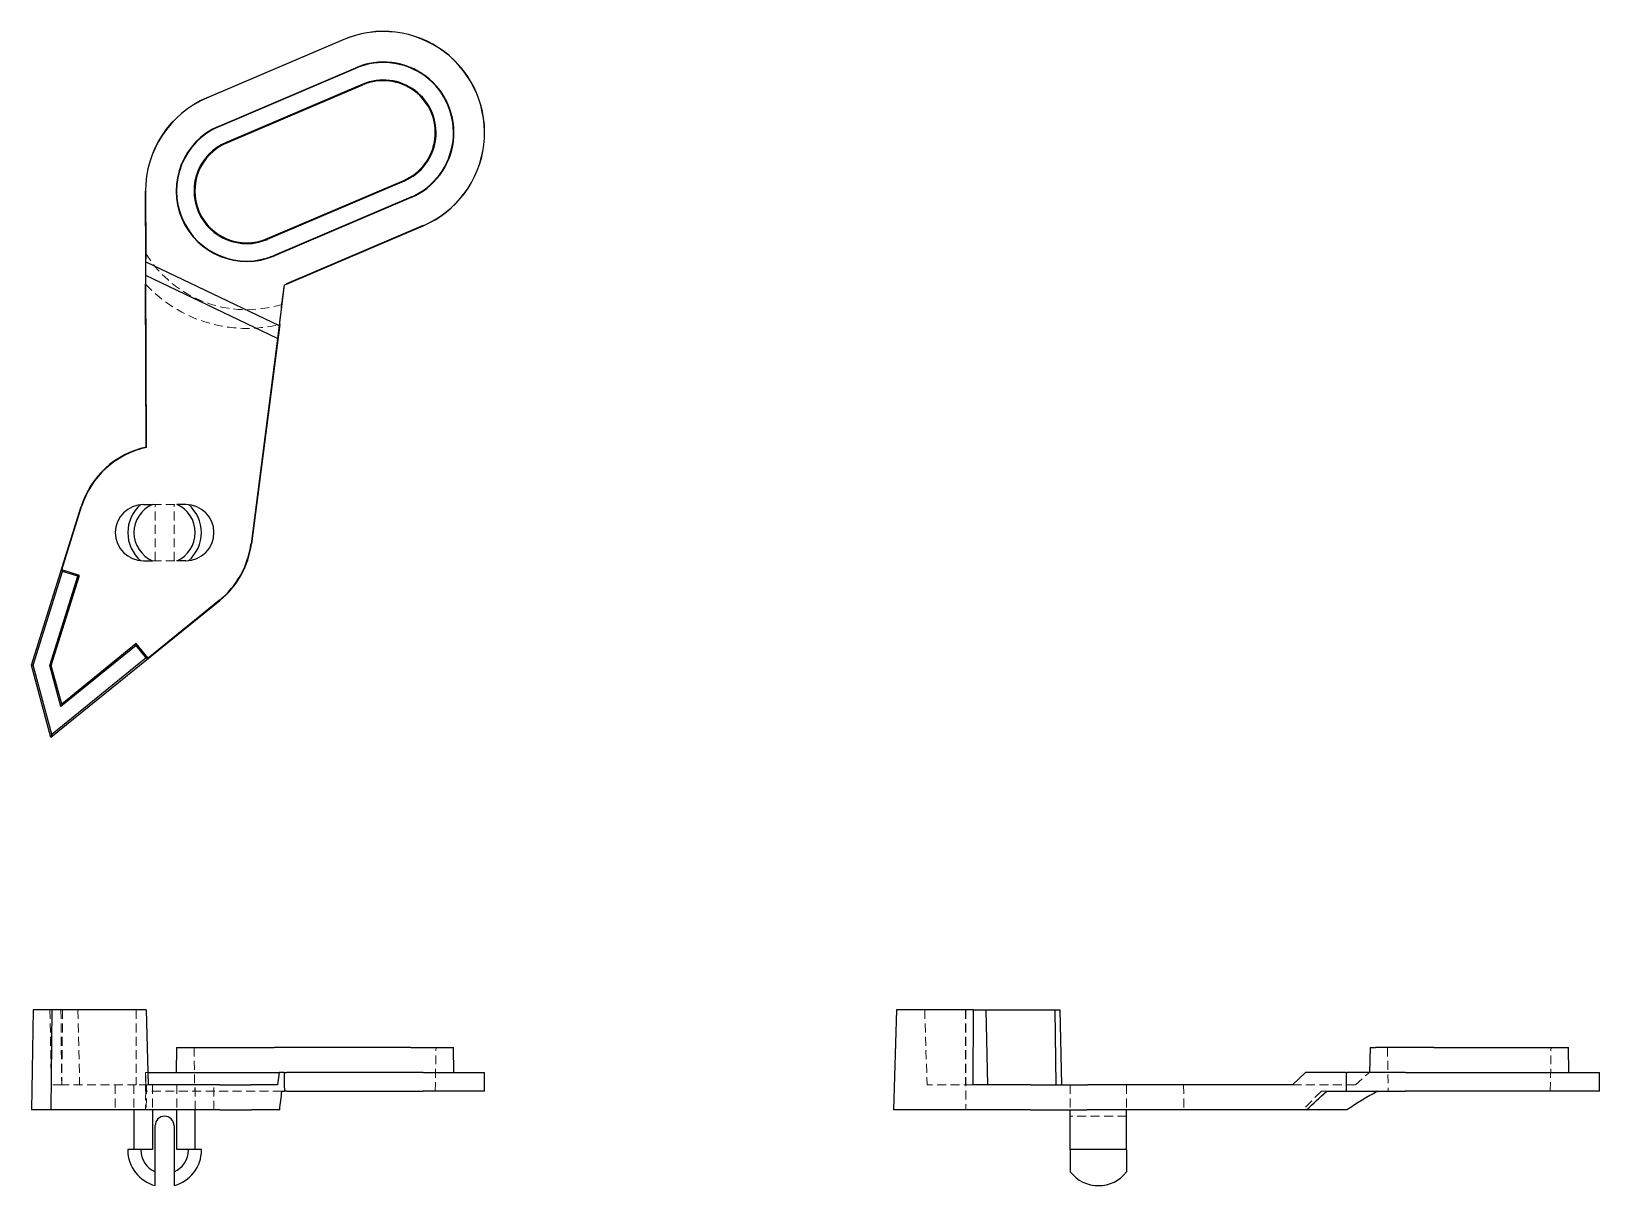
# Model space of a CAD drawing. Header units: millimetres. Extents: x 51 to 273, y 45 to 208.
import ezdxf

# ---------------------------------------------------------------- set-up
doc = ezdxf.new("R2010")
doc.units = ezdxf.units.MM
doc.linetypes.add('HIDDEN', pattern=[1.905, 1.27, -0.635])

msp = doc.modelspace()

# ---------------------------------------------------------------- linework, layer by layer
at = {"color": 7, "linetype": 'Continuous', "lineweight": 25}
for p, q in [((75.77, 198.59), (95.13, 206.85)), ((95.14, 206.84), (75.78, 198.58)), ((77.48, 194.59), (96.84, 202.85)), ((77.5, 194.54), (96.86, 202.79)), ((97.83, 200.52), (78.47, 192.26)), ((78.51, 192.16), (97.87, 200.42)), ((84.28, 178.65), (103.64, 186.9)), ((103.68, 186.81), (84.32, 178.55)), ((67.06, 185.35), (67.1, 176.56)), ((67.12, 175.38), (67.08, 185.35)), ((104.65, 184.53), (85.29, 176.28)), ((104.68, 184.48), (85.32, 176.22)), ((106.38, 180.49), (87.02, 172.23)), ((87.02, 172.22), (106.38, 180.48)), ((67.12, 175.38), (85.98, 166.35)), ((67.13, 173.42), (67.12, 175.38)), ((85.75, 164.5), (67.13, 173.42)), ((67.22, 149.08), (67.13, 173.42)), ((67.16, 149.13), (67.07, 172.22)), ((86.73, 172.11), (85.98, 166.35)), ((86.39, 169.35), (86.74, 172.1)), ((86.73, 172.11), (86.74, 172.1)), ((85.75, 164.5), (82.01, 135.45)), ((86.07, 166.5), (82.07, 135.44)), ((85.98, 166.35), (85.75, 164.5)), ((50.91, 118.26), (57.96, 140.73)), ((55.21, 131.77), (58.02, 140.71)), ((66.77, 141), (68.06, 141)), ((72.79, 141), (71.5, 141)), ((51.16, 118.25), (55.33, 131.54)), ((55.33, 131.54), (55.21, 131.77)), ((57.74, 130.97), (55.21, 131.77)), ((57.51, 130.85), (55.33, 131.54)), ((66.77, 133.04), (68.06, 133.04)), ((72.79, 133.04), (71.5, 133.04)), ((53.54, 118.2), (57.51, 130.85)), ((53.73, 118.2), (57.74, 130.97)), ((57.51, 130.85), (57.74, 130.97)), ((77.58, 127.39), (53.65, 108)), ((77.54, 127.44), (67.44, 119.25)), ((65.74, 121.06), (55.09, 112.42)), ((65.77, 121.32), (55.2, 112.75)), ((65.74, 121.06), (65.77, 121.32)), ((67.18, 119.28), (65.74, 121.06)), ((67.44, 119.25), (65.77, 121.32)), ((51.16, 118.25), (50.91, 118.26)), ((53.65, 108), (50.91, 118.26)), ((53.79, 108.43), (51.16, 118.25)), ((55.09, 112.42), (53.54, 118.2)), ((53.54, 118.2), (53.73, 118.2)), ((55.2, 112.75), (53.73, 118.2)), ((67.18, 119.28), (53.79, 108.43)), ((67.18, 119.28), (67.44, 119.25)), ((55.09, 112.42), (55.2, 112.75)), ((53.79, 108.43), (53.65, 108)), ((51.16, 69.44), (50.91, 55.28)), ((53.79, 69.44), (51.16, 69.44)), ((53.79, 69.44), (53.65, 55.28)), ((67.18, 69.44), (53.79, 69.44)), ((67.18, 69.44), (67.44, 58.82)), ((173.43, 69.44), (173, 55.28)), ((184.28, 69.44), (173.43, 69.44)), ((184.28, 69.44), (184.25, 58.82)), ((184.28, 69.44), (186.06, 69.44)), ((186.06, 69.44), (186.32, 58.82)), ((186.06, 69.44), (195.85, 69.44)), ((195.85, 69.44), (195.97, 58.82)), ((195.85, 69.44), (196.54, 69.44)), ((196.54, 69.44), (196.77, 58.82)), ((71.47, 64.13), (71.41, 60.59)), ((71.47, 64.13), (85.29, 64.13)), ((104.65, 64.13), (85.29, 64.13)), ((104.65, 64.13), (110.68, 64.13)), ((110.75, 60.59), (110.68, 64.13)), ((240.48, 64.13), (240.42, 60.59)), ((240.48, 64.13), (241.28, 64.13)), ((249.53, 64.13), (241.28, 64.13)), ((249.53, 64.13), (268.59, 64.13)), ((268.65, 60.59), (268.59, 64.13)), ((67.4, 60.59), (85.98, 60.59)), ((85.98, 60.59), (85.75, 58.82)), ((86.73, 60.59), (85.98, 60.59)), ((86.73, 60.59), (86.73, 58.82)), ((86.73, 60.59), (87.02, 60.59)), ((106.38, 60.59), (87.02, 60.59)), ((106.38, 60.59), (115.08, 60.59)), ((115.08, 58.82), (115.08, 60.59)), ((231.35, 60.59), (229.5, 58.82)), ((237.11, 60.59), (231.35, 60.59)), ((237.11, 60.59), (237.11, 58.82)), ((237.11, 60.59), (237.23, 60.59)), ((245.49, 60.59), (237.23, 60.59)), ((245.49, 60.59), (272.98, 60.59)), ((272.98, 58.82), (272.98, 60.59)), ((77.54, 58.82), (67.44, 58.82)), ((77.54, 58.82), (82.01, 58.82)), ((85.75, 58.82), (82.01, 58.82)), ((86.39, 57.93), (86.74, 57.93)), ((86.73, 58.82), (86.74, 57.93)), ((87.02, 57.93), (86.74, 57.93)), ((87.02, 57.93), (106.38, 57.93)), ((115.09, 57.93), (106.38, 57.93)), ((115.09, 57.93), (115.08, 58.82)), ((192.44, 58.82), (184.25, 58.82)), ((192.44, 58.82), (200.45, 58.82)), ((229.5, 58.82), (200.45, 58.82)), ((234.35, 57.93), (237.1, 57.93)), ((237.11, 58.82), (237.1, 57.93)), ((237.22, 57.93), (237.1, 57.93)), ((237.22, 57.93), (245.48, 57.93)), ((273, 57.93), (245.48, 57.93)), ((273, 57.93), (272.98, 58.82)), ((53.65, 55.28), (50.91, 55.28)), ((77.58, 55.28), (53.65, 55.28)), ((65.44, 55.28), (65.44, 49.7)), ((68.06, 55.28), (68.06, 49.7)), ((71.5, 49.7), (71.5, 55.28)), ((74.12, 49.7), (74.12, 55.28)), ((77.58, 55.28), (82.07, 55.28)), ((86.07, 55.28), (82.07, 55.28)), ((192.39, 55.28), (173, 55.28)), ((192.39, 55.28), (200.44, 55.28)), ((198.04, 49.7), (198.04, 55.28)), ((231.5, 55.28), (200.44, 55.28)), ((206, 49.7), (206, 55.28)), ((237.22, 55.28), (231.5, 55.28)), ((68.45, 46.51), (68.45, 53.06)), ((71.11, 53.06), (71.11, 46.51)), ((64.56, 49.7), (64.56, 49.61)), ((66.4, 49.7), (64.56, 49.7)), ((66.4, 49.7), (66.4, 49.61)), ((68.06, 49.7), (66.4, 49.7)), ((73.16, 49.7), (71.5, 49.7)), ((73.16, 49.61), (73.16, 49.7)), ((75, 49.7), (73.16, 49.7)), ((75, 49.61), (75, 49.7)), ((206, 49.7), (198.04, 49.7)), ((198.04, 49.61), (198.04, 49.7)), ((198.04, 49.61), (198.04, 46.51)), ((206, 49.61), (206, 49.7)), ((206, 49.61), (206, 46.51)), ((68.45, 44.56), (68.45, 46.51)), ((71.11, 46.51), (71.11, 44.56))]:
    msp.add_line(p, q, dxfattribs=at)
at = {"color": 7, "linetype": 'HIDDEN', "lineweight": 18}
for p, q in [((86.73, 172.11), (86.73, 172.11)), ((66.77, 141), (66.4, 141)), ((68.06, 141), (71.5, 141)), ((68.45, 133.04), (68.45, 141)), ((71.11, 133.04), (71.11, 141)), ((73.16, 141), (72.79, 141)), ((66.77, 133.04), (66.4, 133.04)), ((68.06, 133.04), (71.5, 133.04)), ((73.16, 133.04), (72.79, 133.04)), ((53.54, 69.44), (53.73, 58.82)), ((55.09, 69.44), (55.2, 58.82)), ((55.33, 69.44), (55.21, 58.82)), ((57.51, 69.44), (57.74, 58.82)), ((65.74, 69.44), (65.77, 58.82)), ((177.42, 69.44), (177.75, 58.82)), ((183.2, 69.44), (183.2, 58.82)), ((183.25, 69.44), (183.26, 55.28)), ((73.94, 64.13), (74.05, 57.93)), ((108.11, 57.93), (108.21, 64.13)), ((242.95, 64.13), (243.06, 57.93)), ((266.01, 57.93), (266.12, 64.13)), ((67.12, 60.59), (67.08, 60.59)), ((67.08, 60.59), (67.08, 60.59)), ((67.08, 60.59), (67.08, 58.82)), ((67.13, 58.82), (67.12, 60.59)), ((67.12, 60.59), (67.4, 60.59)), ((238.42, 58.82), (240.38, 60.59)), ((55.2, 58.82), (53.73, 58.82)), ((65.77, 58.82), (55.2, 58.82)), ((62.79, 58.82), (62.79, 55.28)), ((65.44, 58.82), (65.44, 55.28)), ((67.44, 58.82), (65.77, 58.82)), ((67.08, 58.82), (67.06, 57.93)), ((67.06, 57.93), (67.1, 57.93)), ((67.06, 57.93), (67.06, 57.93)), ((86.39, 57.93), (67.1, 57.93)), ((68.06, 58.82), (68.06, 55.28)), ((71.5, 58.82), (71.5, 55.28)), ((74.12, 55.28), (74.12, 58.82)), ((76.77, 55.28), (76.77, 58.82)), ((184.25, 58.82), (177.75, 58.82)), ((198.04, 58.82), (198.04, 55.28)), ((206, 58.82), (206, 55.28)), ((229.5, 58.82), (238.42, 58.82)), ((233.59, 57.93), (230.93, 55.28)), ((234.35, 57.93), (233.59, 57.93)), ((206, 54.39), (198.04, 54.39))]:
    msp.add_line(p, q, dxfattribs=at)
at = {"color": 7, "linetype": 'Continuous', "lineweight": 25, "flags": 128}
msp.add_lwpolyline([(67.22, 149.08), (67.19, 149.11), (67.16, 149.13)], dxfattribs=at)
at = {"color": 7, "linetype": 'HIDDEN', "lineweight": 18, "flags": 128}
for points in [[(67.22, 58.82), (67.19, 56.83), (67.16, 55.28)], [(214.08, 58.82), (214.11, 56.83), (214.13, 55.28)]]:
    msp.add_lwpolyline(points, dxfattribs=at)
at = {"color": 7, "linetype": 'Continuous', "lineweight": 25}
for centre, radius, start, end in [((100.76, 193.66), 14.34, 293.1013, 113.1013), ((100.76, 193.66), 14.32, 293.1013, 113.1013), ((100.76, 193.66), 9.99, 293.1013, 113.1013), ((100.76, 193.66), 9.93, 293.1013, 113.1013), ((100.76, 193.66), 7.46, 293.1013, 113.1013), ((100.76, 193.66), 7.35, 293.1013, 113.1013), ((81.4, 185.41), 14.34, 113.1013, 180.2328), ((81.4, 185.41), 14.32, 113.1013, 180.2328), ((81.4, 185.41), 9.99, 113.1013, 293.1013), ((81.4, 185.41), 9.93, 113.1013, 293.1013), ((81.4, 185.41), 7.46, 113.1013, 293.1013), ((81.4, 185.41), 7.35, 113.1013, 293.1013), ((81.4, 185.41), 14.32, 291.8413, 293.1013), ((81.4, 185.41), 14.34, 291.8775, 293.1013), ((69.78, 137.02), 12.39, 102.1977, 162.5761), ((69.78, 137.02), 12.33, 101.9651, 162.5761), ((66.77, 137.02), 3.98, 90, 270), ((69.78, 137.02), 5.22, 130.2961, 229.7039), ((69.78, 137.02), 4.34, 113.3114, 246.6886), ((69.78, 137.02), 4.34, 293.3114, 66.6886), ((72.79, 137.02), 3.98, 270, 90), ((69.78, 137.02), 5.22, 310.2961, 49.7039), ((69.78, 137.02), 12.33, 309.0242, 352.6703), ((69.78, 137.02), 12.39, 309.0242, 352.6703), ((69.78, 53.06), 1.33, 0, 180), ((69.78, 49.61), 5.22, 180, 255.2716), ((69.78, 49.61), 3.38, 180, 246.852), ((69.78, 49.61), 5.22, 284.7284, 0), ((69.78, 49.61), 3.38, 293.148, 0), ((202.02, 49.61), 5.05, 217.9428, 322.0572)]:
    msp.add_arc(centre, radius, start, end, dxfattribs=at)
at = {"color": 7, "linetype": 'HIDDEN', "lineweight": 18}
for radius, start, end in [(16.82, 211.7474, 287.2525), (19.47, 222.6175, 283.8719)]:
    msp.add_arc((81.4, 185.41), radius, start, end, dxfattribs=at)
at = {"color": 7, "linetype": 'Continuous', "lineweight": 25}
for points in [[(67.1, 176.56), (67.09, 175.06), (67.08, 173.62), (67.07, 172.22)], [(86.07, 166.5), (86.17, 167.44), (86.28, 168.39), (86.39, 169.35)], [(86.07, 55.28), (86.17, 56.17), (86.28, 57.05), (86.39, 57.93)], [(231.5, 55.28), (232.44, 56.17), (233.39, 57.05), (234.35, 57.93)], [(241.56, 57.93), (240.06, 57.14), (238.62, 56.23), (237.22, 55.28)]]:
    msp.add_open_spline(points, degree=3, dxfattribs=at)
at = {"color": 7, "linetype": 'HIDDEN', "lineweight": 18}
msp.add_open_spline([(67.1, 57.93), (67.09, 57.14), (67.08, 56.23), (67.07, 55.28)], degree=3, dxfattribs=at)

doc.saveas('drawing.dxf')
